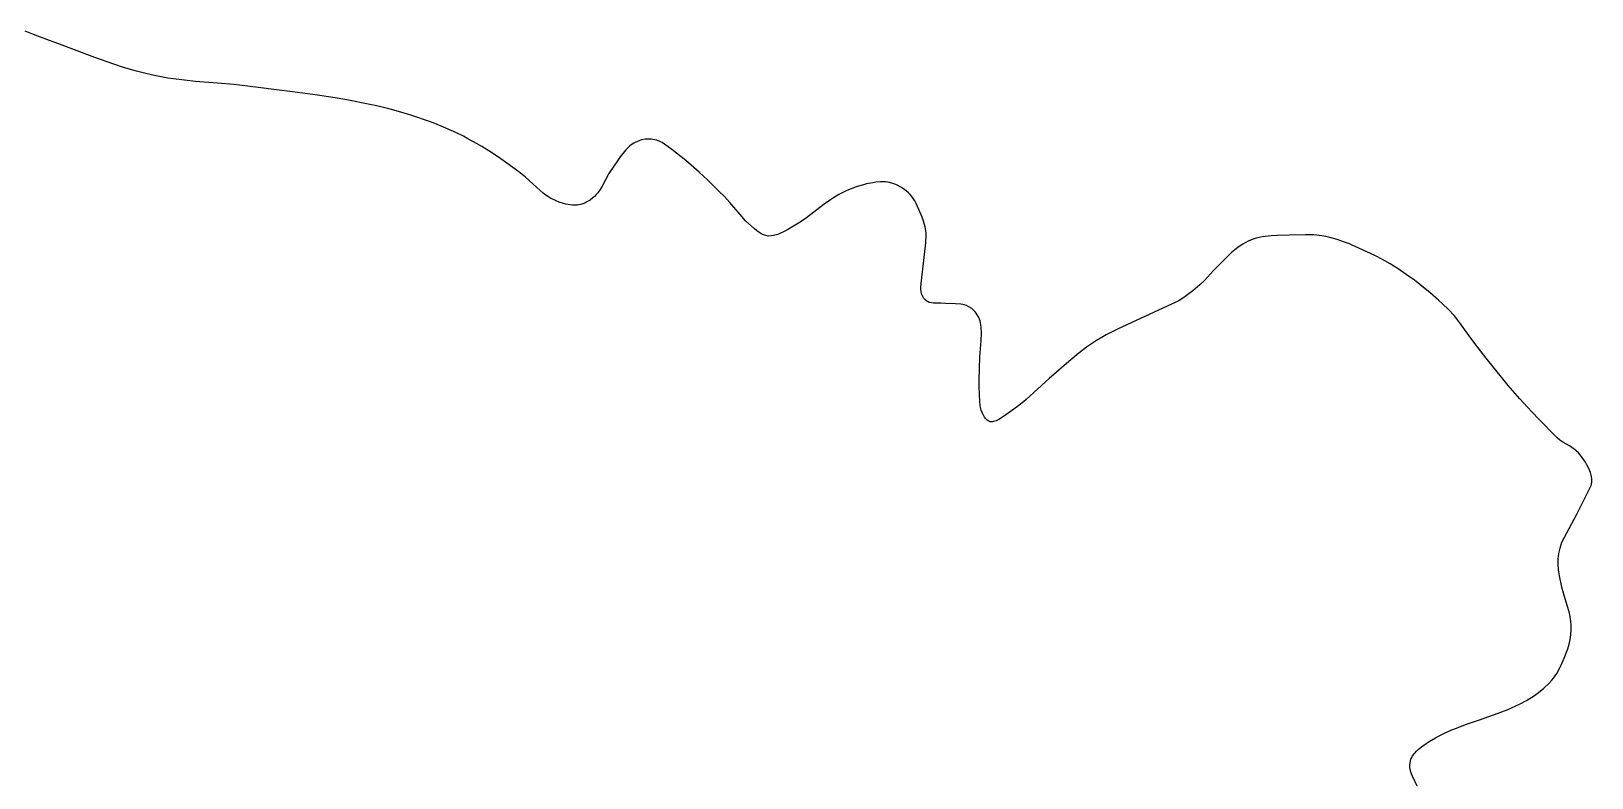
# Model space of a CAD drawing. Header units: millimetres. Extents: x 642261 to 742091, y 6812581 to 6930561.
# Drawn here: x 735307.9 to 735499.7, y 6898311.6 to 6898403.4 of the extents above; entities that cross this region are included whole.
import ezdxf

# ---------------------------------------------------------------- set-up
doc = ezdxf.new("R2010")
doc.units = ezdxf.units.MM
doc.layers.add('LimiteAreaMunicipio', color=10, linetype='Continuous')
doc.layers.add('LimiteRegional', color=10, linetype='Continuous')

# ---------------------------------------------------------------- blocks, each defined once
blk = doc.blocks.new('compartilhadora_AUTOCAD_OD_1_FMEBLOCK2')
at = {"layer": 'LimiteAreaMunicipio', "color": 7, "linetype": 'Continuous'}
blk.add_lwpolyline([(5603.44815, 1219.2366), (5602.27515, 1221.6346), (5602.12015, 1222.0557), (5602.06615, 1222.2777), (5602.01915, 1222.6197), (5602.01525, 1222.9667), (5602.02915, 1223.1387), (5602.09225, 1223.4766), (5602.14215, 1223.6407), (5602.24015, 1223.8786), (5602.33615, 1224.0537), (5602.56415, 1224.3727), (5602.83225, 1224.6577), (5603.02715, 1224.8336), (5603.44215, 1225.1657), (5603.99215, 1225.5647), (5604.36915, 1225.8136), (5605.14115, 1226.2766), (5605.53625, 1226.4906), (5606.34225, 1226.8907), (5607.16625, 1227.2567), (5607.72325, 1227.4856), (5608.85215, 1227.9137), (5610.56515, 1228.5116), (5612.83915, 1229.3047), (5613.95215, 1229.7336), (5615.03725, 1230.2047), (5615.56615, 1230.4607), (5616.34115, 1230.8747), (5617.00715, 1231.2787), (5617.33115, 1231.4946), (5617.80625, 1231.8366), (5618.48915, 1232.3976), (5619.13415, 1233.0206), (5619.44215, 1233.3567), (5619.66815, 1233.6317), (5620.06425, 1234.2056), (5620.40015, 1234.8098), (5620.60025, 1235.2267), (5620.96815, 1236.0877), (5621.40115, 1237.2197), (5621.58025, 1237.7897), (5621.71815, 1238.3677), (5621.76915, 1238.6606), (5621.80615, 1238.9627), (5621.84125, 1239.5756), (5621.82515, 1240.1916), (5621.78815, 1240.6006), (5621.65615, 1241.4087), (5621.56615, 1241.7906), (5621.35215, 1242.5477), (5620.88215, 1244.0537), (5620.68015, 1244.8188), (5620.39425, 1246.2176), (5620.29315, 1246.9217), (5620.23715, 1247.6237), (5620.22915, 1247.9737), (5620.23815, 1248.3027), (5620.31315, 1248.9627), (5620.46125, 1249.6177), (5620.59705, 1250.0486), (5620.70315, 1250.3306), (5620.95215, 1250.8816), (5622.51515, 1253.8007), (5623.65425, 1256.0167), (5624.20415, 1257.1327), (5624.27925, 1257.3147), (5624.36115, 1257.7036), (5624.36615, 1258.1116), (5624.33215, 1258.3836), (5624.29505, 1258.5636), (5624.19115, 1258.9087), (5623.95115, 1259.4927), (5623.81315, 1259.7747), (5623.58305, 1260.1836), (5623.18425, 1260.7667), (5622.71715, 1261.3077), (5622.45805, 1261.5617), (5622.18825, 1261.7887), (5621.61415, 1262.1776), (5620.82715, 1262.6437), (5620.44815, 1262.8906), (5620.09415, 1263.1686), (5619.92915, 1263.3247), (5617.93825, 1265.3686), (5616.95415, 1266.4037), (5615.50415, 1267.9807), (5614.09615, 1269.5966), (5613.41215, 1270.4226), (5611.38315, 1272.9587), (5610.38515, 1274.2366), (5609.50925, 1275.4248), (5608.36605, 1277.0277), (5607.76915, 1277.8126), (5607.44415, 1278.2067), (5606.75615, 1278.9547), (5606.02515, 1279.6627), (5605.52115, 1280.1176), (5604.48525, 1281.0066), (5603.20915, 1282.0427), (5602.56015, 1282.5397), (5601.56715, 1283.2596), (5600.54825, 1283.9466), (5600.02615, 1284.2786), (5599.56525, 1284.5588), (5598.63315, 1285.0867), (5597.68625, 1285.5797), (5595.74315, 1286.5056), (5594.91715, 1286.8654), (5594.57015, 1287.0166), (5593.97815, 1287.2497), (5593.07915, 1287.5627), (5592.15915, 1287.8237), (5591.69015, 1287.9307), (5591.19015, 1288.0217), (5590.85615, 1288.0666), (5590.18515, 1288.1247), (5589.17705, 1288.1516), (5587.16115, 1288.0976), (5585.68315, 1288.0597), (5584.94615, 1288.0196), (5584.21015, 1287.9416), (5583.84415, 1287.8826), (5583.11515, 1287.7127), (5582.75215, 1287.5976), (5582.21115, 1287.3796), (5581.74615, 1287.1455), (5581.45415, 1286.9746), (5580.90215, 1286.6017), (5580.64015, 1286.4026), (5580.13915, 1285.9826), (5579.65715, 1285.5396), (5578.71015, 1284.6226), (5577.86315, 1283.7377), (5576.76515, 1282.5376), (5576.17715, 1281.9716), (5575.33115, 1281.2466), (5574.89415, 1280.9026), (5574.21715, 1280.4196), (5573.50715, 1279.9906), (5573.13715, 1279.8007), (5568.95915, 1277.8956), (5566.08115, 1276.5306), (5564.65215, 1275.8207), (5564.25515, 1275.6107), (5563.48015, 1275.1547), (5562.73115, 1274.6586), (5562.24315, 1274.3086), (5561.29615, 1273.5706), (5560.07115, 1272.5546), (5557.66715, 1270.4756), (5554.83615, 1267.8957), (5554.54415, 1267.6416), (5553.94115, 1267.1578), (5553.31915, 1266.6967), (5552.05615, 1265.8037), (5551.48415, 1265.4366), (5551.16315, 1265.2796), (5550.83915, 1265.1737), (5550.68015, 1265.1476), (5550.42715, 1265.1562), (5550.23815, 1265.2136), (5550.04815, 1265.3476), (5549.84915, 1265.5627), (5549.73315, 1265.7156), (5549.53615, 1266.0377), (5549.45415, 1266.2066), (5549.32215, 1266.5567), (5549.22815, 1266.9186), (5549.18405, 1267.1628), (5549.13615, 1267.6546), (5549.07915, 1269.4256), (5549.07115, 1270.3106), (5549.08815, 1271.6376), (5549.16115, 1273.1166), (5549.29215, 1275.0877), (5549.33515, 1276.0736), (5549.32015, 1276.7406), (5549.28015, 1277.0717), (5549.16515, 1277.5626), (5548.96815, 1278.0506), (5548.83515, 1278.2927), (5548.68515, 1278.5176), (5548.57715, 1278.6566), (5548.34115, 1278.9086), (5548.17215, 1279.0556), (5547.80515, 1279.2996), (5547.50915, 1279.4357), (5547.19715, 1279.5296), (5547.03715, 1279.5607), (5546.79415, 1279.5923), (5546.13625, 1279.6467), (5544.93425, 1279.6906), (5544.33415, 1279.7316), (5543.95005, 1279.7396), (5543.43915, 1279.7307), (5543.18515, 1279.7556), (5542.93215, 1279.8227), (5542.80605, 1279.8767), (5542.61815, 1279.9896), (5542.39815, 1280.1787), (5542.27815, 1280.3166), (5542.09615, 1280.6177), (5542.03125, 1280.7786), (5541.94515, 1281.1147), (5541.90715, 1281.4618), (5541.90415, 1281.6947), (5541.93115, 1282.1506), (5542.31815, 1285.3346), (5542.48515, 1287.1327), (5542.54015, 1288.0307), (5542.53725, 1288.3966), (5542.51625, 1288.6386), (5542.43325, 1289.1166), (5542.22815, 1289.8277), (5542.05315, 1290.2977), (5541.66015, 1291.2366), (5541.32315, 1291.9857), (5541.13625, 1292.3347), (5540.80015, 1292.8327), (5540.52315, 1293.1507), (5540.36415, 1293.3057), (5540.09625, 1293.5357), (5539.74815, 1293.7947), (5539.51515, 1293.9486), (5539.04815, 1294.2107), (5538.81325, 1294.3197), (5538.34215, 1294.4916), (5537.86915, 1294.6057), (5537.55315, 1294.6477), (5537.34315, 1294.6617), (5536.92115, 1294.6547), (5536.35315, 1294.5986), (5535.97415, 1294.5437), (5535.21415, 1294.3936), (5534.83315, 1294.2977), (5534.07225, 1294.0676), (5533.31415, 1293.7857), (5532.81015, 1293.5706), (5531.80905, 1293.0747), (5531.17225, 1292.7037), (5530.77015, 1292.4446), (5530.00715, 1291.9027), (5527.82925, 1290.2216), (5527.06125, 1289.6887), (5526.65615, 1289.4356), (5525.62515, 1288.8197), (5525.08695, 1288.5264), (5524.56315, 1288.2826), (5524.29815, 1288.1806), (5523.77115, 1288.0347), (5523.51115, 1287.9956), (5523.12715, 1287.9887), (5522.84315, 1288.0326), (5522.65515, 1288.0876), (5522.28315, 1288.2536), (5522.09915, 1288.3596), (5521.73625, 1288.6086), (5521.38315, 1288.8936), (5520.71215, 1289.5096), (5520.34715, 1289.8737), (5519.67315, 1290.6155), (5518.41015, 1292.1106), (5517.74415, 1292.8376), (5517.11135, 1293.4717), (5516.37815, 1294.2067), (5515.68725, 1294.8716), (5514.63215, 1295.8486), (5513.00025, 1297.2657), (5511.86815, 1298.1797), (5511.28715, 1298.6287), (5510.39315, 1299.2897), (5510.09315, 1299.4796), (5509.87925, 1299.5876), (5509.42615, 1299.7567), (5508.95315, 1299.8636), (5508.73915, 1299.8916), (5508.31405, 1299.9086), (5508.00015, 1299.8877), (5507.54825, 1299.8037), (5507.33415, 1299.7366), (5506.78425, 1299.4977), (5506.51715, 1299.3466), (5506.13515, 1299.0807), (5505.78715, 1298.7677), (5505.62925, 1298.5926), (5504.93715, 1297.7187), (5504.51115, 1297.1297), (5503.69215, 1295.9317), (5503.51875, 1295.6563), (5503.15715, 1294.9917), (5502.71715, 1294.1366), (5502.46515, 1293.7106), (5502.16915, 1293.2916), (5501.99915, 1293.0857), (5501.75815, 1292.8326), (5501.58815, 1292.6766), (5501.22915, 1292.4006), (5500.84815, 1292.1716), (5500.58715, 1292.0467), (5500.23215, 1291.9166), (5500.05415, 1291.8667), (5499.65415, 1291.7956), (5499.45615, 1291.7806), (5499.05815, 1291.7857), (5498.78815, 1291.8096), (5498.24115, 1291.9025), (5497.96615, 1291.9707), (5497.41715, 1292.1506), (5497.05515, 1292.2998), (5496.35215, 1292.6626), (5495.85115, 1292.9876), (5495.43815, 1293.2987), (5494.67515, 1293.9506), (5493.23915, 1295.2716), (5492.47615, 1295.8806), (5490.24315, 1297.4736), (5490.13565, 1297.5464), (5489.10615, 1298.2426), (5487.94115, 1298.9787), (5487.34625, 1299.3317), (5486.22205, 1299.9557), (5485.65515, 1300.2516), (5484.79615, 1300.6766), (5483.48825, 1301.2696), (5482.15415, 1301.8107), (5481.47615, 1302.0617), (5479.33715, 1302.7927), (5478.26215, 1303.1287), (5476.64015, 1303.5907), (5475.00215, 1303.9966), (5474.17525, 1304.1757), (5471.31415, 1304.7397), (5469.88025, 1304.9947), (5467.72125, 1305.3267), (5464.63915, 1305.7357), (5458.47125, 1306.4986), (5457.45725, 1306.6107), (5455.42615, 1306.7896), (5452.71405, 1307.0056), (5451.36015, 1307.1386), (5450.00915, 1307.3077), (5449.33515, 1307.4107), (5448.72025, 1307.5167), (5447.49915, 1307.7627), (5446.28825, 1308.0496), (5445.48615, 1308.2606), (5443.89315, 1308.7246), (5442.70725, 1309.1047), (5440.35125, 1309.9267), (5435.67215, 1311.6886), (5434.77625, 1312.0197), (5433.33015, 1312.5546), (5432.81225, 1312.7496), (5431.78815, 1313.1746)], dxfattribs=at)

msp = doc.modelspace()

# ---------------------------------------------------------------- linework, layer by layer
at = {"layer": 'LimiteRegional', "color": 7, "linetype": 'Continuous'}
msp.add_lwpolyline([(735478.791, 6898309.465), (735477.618, 6898311.863), (735477.463, 6898312.2841), (735477.409, 6898312.5061), (735477.362, 6898312.8481), (735477.3581, 6898313.1951), (735477.372, 6898313.3671), (735477.4351, 6898313.705), (735477.485, 6898313.8691), (735477.583, 6898314.107), (735477.679, 6898314.2821), (735477.907, 6898314.6011), (735478.1751, 6898314.8861), (735478.37, 6898315.062), (735478.785, 6898315.3941), (735479.335, 6898315.7931), (735479.712, 6898316.042), (735480.484, 6898316.505), (735480.8791, 6898316.719), (735481.6851, 6898317.1191), (735482.5091, 6898317.4851), (735483.0661, 6898317.714), (735484.195, 6898318.1421), (735485.908, 6898318.74), (735488.182, 6898319.5331), (735489.295, 6898319.962), (735490.3801, 6898320.4331), (735490.909, 6898320.6891), (735491.684, 6898321.1031), (735492.35, 6898321.5071), (735492.674, 6898321.723), (735493.1491, 6898322.065), (735493.832, 6898322.626), (735494.477, 6898323.249), (735494.785, 6898323.5851), (735495.011, 6898323.8601), (735495.4071, 6898324.434), (735495.743, 6898325.0382), (735495.9431, 6898325.4551), (735496.311, 6898326.3161), (735496.744, 6898327.4481), (735496.9231, 6898328.0181), (735497.061, 6898328.5961), (735497.112, 6898328.889), (735497.149, 6898329.1911), (735497.1841, 6898329.804), (735497.168, 6898330.42), (735497.131, 6898330.829), (735496.999, 6898331.6371), (735496.909, 6898332.019), (735496.695, 6898332.7761), (735496.225, 6898334.2821), (735496.023, 6898335.0472), (735495.7371, 6898336.446), (735495.636, 6898337.1501), (735495.58, 6898337.8521), (735495.572, 6898338.2021), (735495.581, 6898338.5311), (735495.656, 6898339.1911), (735495.8041, 6898339.8461), (735495.9399, 6898340.277), (735496.046, 6898340.559), (735496.295, 6898341.11), (735497.858, 6898344.0291), (735498.9971, 6898346.2451), (735499.547, 6898347.3611), (735499.6221, 6898347.5431), (735499.704, 6898347.932), (735499.709, 6898348.34), (735499.675, 6898348.612), (735499.6379, 6898348.792), (735499.534, 6898349.1371), (735499.294, 6898349.7211), (735499.156, 6898350.0031), (735498.9259, 6898350.412), (735498.5271, 6898350.9951), (735498.06, 6898351.5361), (735497.8009, 6898351.7901), (735497.5311, 6898352.0171), (735496.957, 6898352.406), (735496.17, 6898352.8721), (735495.791, 6898353.119), (735495.437, 6898353.397), (735495.272, 6898353.5531), (735493.2811, 6898355.597), (735492.297, 6898356.6321), (735490.847, 6898358.2091), (735489.439, 6898359.825), (735488.755, 6898360.651), (735486.726, 6898363.1871), (735485.728, 6898364.465), (735484.8521, 6898365.6532), (735483.7089, 6898367.2561), (735483.112, 6898368.041), (735482.787, 6898368.4351), (735482.099, 6898369.1831), (735481.368, 6898369.8911), (735480.864, 6898370.346), (735479.8281, 6898371.235), (735478.552, 6898372.2711), (735477.903, 6898372.7681), (735476.91, 6898373.488), (735475.8911, 6898374.175), (735475.369, 6898374.507), (735474.9081, 6898374.7872), (735473.976, 6898375.3151), (735473.0291, 6898375.8081), (735471.086, 6898376.734), (735470.26, 6898377.0938), (735469.913, 6898377.245), (735469.321, 6898377.4781), (735468.422, 6898377.7911), (735467.502, 6898378.0521), (735467.033, 6898378.1591), (735466.533, 6898378.2501), (735466.199, 6898378.295), (735465.528, 6898378.3531), (735464.5199, 6898378.38), (735462.504, 6898378.326), (735461.026, 6898378.2881), (735460.289, 6898378.248), (735459.553, 6898378.17), (735459.187, 6898378.111), (735458.458, 6898377.9411), (735458.095, 6898377.826), (735457.554, 6898377.608), (735457.089, 6898377.3739), (735456.797, 6898377.203), (735456.245, 6898376.8301), (735455.983, 6898376.631), (735455.482, 6898376.211), (735455, 6898375.768), (735454.053, 6898374.851), (735453.206, 6898373.9661), (735452.108, 6898372.766), (735451.52, 6898372.2), (735450.674, 6898371.475), (735450.237, 6898371.131), (735449.56, 6898370.648), (735448.85, 6898370.219), (735448.48, 6898370.0291), (735444.302, 6898368.124), (735441.424, 6898366.759), (735439.995, 6898366.0491), (735439.598, 6898365.8391), (735438.823, 6898365.3831), (735438.074, 6898364.887), (735437.586, 6898364.537), (735436.639, 6898363.799), (735435.414, 6898362.783), (735433.01, 6898360.704), (735430.179, 6898358.1241), (735429.887, 6898357.87), (735429.284, 6898357.3862), (735428.662, 6898356.9251), (735427.399, 6898356.0321), (735426.827, 6898355.665), (735426.506, 6898355.508), (735426.182, 6898355.4021), (735426.023, 6898355.376), (735425.77, 6898355.3846), (735425.581, 6898355.442), (735425.391, 6898355.576), (735425.192, 6898355.7911), (735425.076, 6898355.944), (735424.879, 6898356.2661), (735424.797, 6898356.435), (735424.665, 6898356.7851), (735424.571, 6898357.147), (735424.5269, 6898357.3912), (735424.479, 6898357.883), (735424.422, 6898359.654), (735424.414, 6898360.539), (735424.431, 6898361.866), (735424.504, 6898363.345), (735424.635, 6898365.3161), (735424.678, 6898366.302), (735424.663, 6898366.969), (735424.623, 6898367.3001), (735424.508, 6898367.791), (735424.311, 6898368.279), (735424.178, 6898368.5211), (735424.028, 6898368.746), (735423.92, 6898368.885), (735423.684, 6898369.137), (735423.515, 6898369.284), (735423.148, 6898369.528), (735422.852, 6898369.6641), (735422.54, 6898369.758), (735422.38, 6898369.7891), (735422.137, 6898369.8207), (735421.4791, 6898369.8751), (735420.2771, 6898369.919), (735419.677, 6898369.96), (735419.2929, 6898369.968), (735418.782, 6898369.9591), (735418.528, 6898369.984), (735418.275, 6898370.0511), (735418.1489, 6898370.1051), (735417.961, 6898370.218), (735417.741, 6898370.4071), (735417.621, 6898370.545), (735417.439, 6898370.8461), (735417.3741, 6898371.007), (735417.288, 6898371.3431), (735417.25, 6898371.6902), (735417.247, 6898371.9231), (735417.274, 6898372.379), (735417.661, 6898375.563), (735417.828, 6898377.3611), (735417.883, 6898378.2591), (735417.8801, 6898378.625), (735417.8591, 6898378.867), (735417.7761, 6898379.345), (735417.571, 6898380.0561), (735417.396, 6898380.5261), (735417.003, 6898381.465), (735416.666, 6898382.2141), (735416.4791, 6898382.5631), (735416.143, 6898383.0611), (735415.866, 6898383.3791), (735415.707, 6898383.5341), (735415.4391, 6898383.7641), (735415.091, 6898384.0231), (735414.858, 6898384.177), (735414.391, 6898384.4391), (735414.1561, 6898384.5481), (735413.685, 6898384.72), (735413.212, 6898384.8341), (735412.896, 6898384.8761), (735412.686, 6898384.8901), (735412.264, 6898384.8831), (735411.696, 6898384.827), (735411.317, 6898384.7721), (735410.557, 6898384.622), (735410.176, 6898384.5261), (735409.4151, 6898384.296), (735408.657, 6898384.0141), (735408.153, 6898383.799), (735407.1519, 6898383.3031), (735406.5151, 6898382.9321), (735406.113, 6898382.673), (735405.35, 6898382.1311), (735403.1721, 6898380.45), (735402.4041, 6898379.9171), (735401.999, 6898379.664), (735400.968, 6898379.0481), (735400.4298, 6898378.7548), (735399.906, 6898378.511), (735399.641, 6898378.409), (735399.114, 6898378.2631), (735398.854, 6898378.224), (735398.47, 6898378.2171), (735398.186, 6898378.261), (735397.998, 6898378.316), (735397.626, 6898378.482), (735397.442, 6898378.588), (735397.0791, 6898378.837), (735396.726, 6898379.122), (735396.055, 6898379.738), (735395.69, 6898380.1021), (735395.016, 6898380.8439), (735393.753, 6898382.339), (735393.087, 6898383.066), (735392.4542, 6898383.7001), (735391.721, 6898384.4351), (735391.0301, 6898385.1), (735389.975, 6898386.077), (735388.3431, 6898387.4941), (735387.211, 6898388.4081), (735386.63, 6898388.8571), (735385.736, 6898389.5181), (735385.436, 6898389.708), (735385.2221, 6898389.816), (735384.769, 6898389.9851), (735384.296, 6898390.092), (735384.082, 6898390.12), (735383.6569, 6898390.137), (735383.343, 6898390.1161), (735382.8911, 6898390.0321), (735382.677, 6898389.965), (735382.1271, 6898389.7261), (735381.86, 6898389.575), (735381.478, 6898389.3091), (735381.13, 6898388.9961), (735380.9721, 6898388.821), (735380.28, 6898387.9471), (735379.854, 6898387.3581), (735379.035, 6898386.1601), (735378.8616, 6898385.8847), (735378.5, 6898385.2201), (735378.06, 6898384.365), (735377.808, 6898383.939), (735377.512, 6898383.52), (735377.342, 6898383.3141), (735377.101, 6898383.061), (735376.931, 6898382.905), (735376.572, 6898382.629), (735376.191, 6898382.4), (735375.93, 6898382.2751), (735375.575, 6898382.145), (735375.397, 6898382.0951), (735374.997, 6898382.024), (735374.799, 6898382.009), (735374.401, 6898382.0141), (735374.131, 6898382.038), (735373.584, 6898382.1309), (735373.309, 6898382.1991), (735372.76, 6898382.379), (735372.398, 6898382.5282), (735371.695, 6898382.891), (735371.194, 6898383.216), (735370.781, 6898383.5271), (735370.018, 6898384.179), (735368.582, 6898385.5), (735367.819, 6898386.109), (735365.586, 6898387.702), (735365.4785, 6898387.7748), (735364.449, 6898388.471), (735363.284, 6898389.2071), (735362.6891, 6898389.5601), (735361.5649, 6898390.1841), (735360.998, 6898390.48), (735360.139, 6898390.905), (735358.8311, 6898391.498), (735357.497, 6898392.0391), (735356.819, 6898392.2901), (735354.68, 6898393.0211), (735353.605, 6898393.3571), (735351.983, 6898393.8191), (735350.345, 6898394.225), (735349.5181, 6898394.4041), (735346.657, 6898394.9681), (735345.2231, 6898395.2231), (735343.0641, 6898395.5551), (735339.982, 6898395.9641), (735333.8141, 6898396.727), (735332.8001, 6898396.8391), (735330.769, 6898397.018), (735328.0569, 6898397.234), (735326.703, 6898397.367), (735325.352, 6898397.5361), (735324.678, 6898397.6391), (735324.0631, 6898397.7451), (735322.842, 6898397.9911), (735321.6311, 6898398.278), (735320.829, 6898398.489), (735319.236, 6898398.953), (735318.0501, 6898399.3331), (735315.6941, 6898400.1551), (735311.015, 6898401.917), (735310.1191, 6898402.2481), (735308.673, 6898402.783), (735308.1551, 6898402.978), (735307.131, 6898403.403)], dxfattribs=at)

# ---------------------------------------------------------------- block references
at = {"layer": 'LimiteAreaMunicipio', "color": 7, "linetype": 'Continuous'}
msp.add_blockref('compartilhadora_AUTOCAD_OD_1_FMEBLOCK2', (729875.3428, 6897090.2284), dxfattribs=at)

doc.saveas('drawing.dxf')
